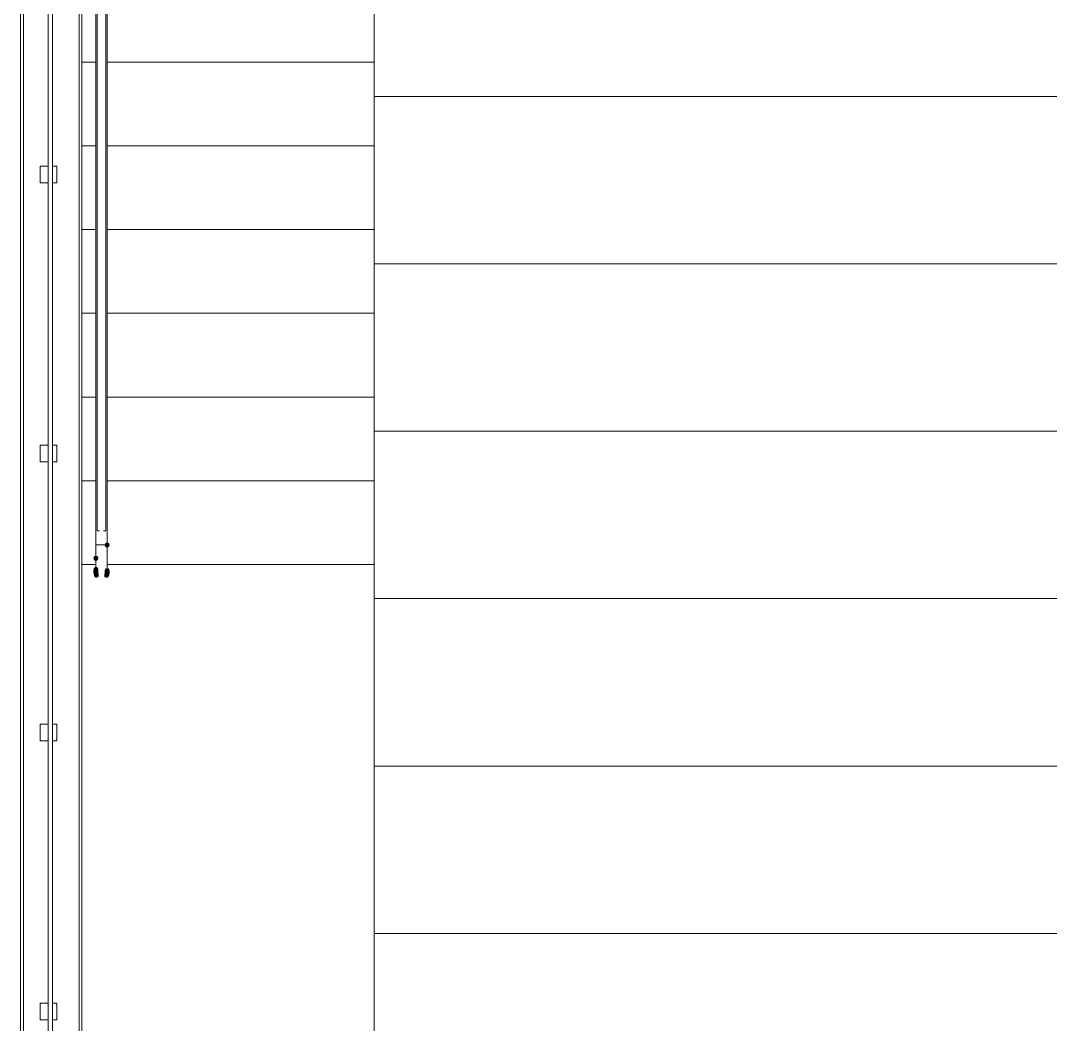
# Model space of a CAD drawing. Header units: millimetres. Extents: x 0 to 1189, y 0 to 841.
# Drawn here: x 465.1 to 502.01, y 506.66 to 542.64 of the extents above; entities that cross this region are included whole.
import ezdxf

# ---------------------------------------------------------------- set-up
doc = ezdxf.new("R2010")
doc.units = ezdxf.units.MM

msp = doc.modelspace()

# ---------------------------------------------------------------- hatches: boundary and pattern name
h = msp.add_hatch(color=7)
h.dxf.hatch_style = 2
h.paths.add_polyline_path([(468.110715, 523.836571), (468.137153, 523.773008), (468.200715, 523.746571), (468.264278, 523.773008), (468.290715, 523.836571), (468.290715, 523.847571), (468.264278, 523.911134), (468.200715, 523.937571), (468.137153, 523.911134), (468.110715, 523.847571)])
h = msp.add_hatch(color=7)
h.dxf.hatch_style = 2
h.paths.add_polyline_path([(467.710715, 523.36057), (467.737152, 523.297008), (467.800715, 523.27057), (467.864277, 523.297008), (467.890715, 523.36057), (467.890715, 523.37557), (467.864277, 523.439133), (467.800715, 523.46557), (467.737152, 523.439133), (467.710715, 523.37557)])
h = msp.add_hatch(color=7)
h.dxf.hatch_style = 2
h.paths.add_polyline_path([(467.710715, 522.96057), (467.737152, 522.897007), (467.800715, 522.87057), (467.864277, 522.897007), (467.890715, 522.96057), (467.890715, 522.97257), (467.864277, 523.036132), (467.800715, 523.06257), (467.737152, 523.036132), (467.710715, 522.97257)])
h = msp.add_hatch(color=7)
h.dxf.hatch_style = 2
h.paths.add_polyline_path([(467.890715, 522.93057), (467.864277, 522.994132), (467.800715, 523.02057), (467.737152, 522.994132), (467.710715, 522.93057), (467.710715, 522.91557), (467.737152, 522.852007), (467.800715, 522.825569), (467.864277, 522.852007), (467.890715, 522.91557)])
h = msp.add_hatch(color=7)
h.dxf.hatch_style = 2
h.paths.add_polyline_path([(467.710715, 522.91157), (467.737152, 522.848007), (467.800715, 522.821569), (467.864277, 522.848007), (467.890715, 522.91157), (467.890715, 522.92557), (467.864277, 522.989132), (467.800715, 523.01557), (467.737152, 522.989132), (467.710715, 522.92557)])
h = msp.add_hatch(color=7)
h.dxf.hatch_style = 2
h.paths.add_polyline_path([(467.890715, 522.91557), (467.864277, 522.979132), (467.800715, 523.00557), (467.737152, 522.979132), (467.710715, 522.91557), (467.710715, 522.90157), (467.737152, 522.838007), (467.800715, 522.811569), (467.864277, 522.838007), (467.890715, 522.90157)])
h = msp.add_hatch(color=7)
h.dxf.hatch_style = 2
h.paths.add_polyline_path([(467.710715, 522.89757), (467.737152, 522.834007), (467.800715, 522.807569), (467.864277, 522.834007), (467.890715, 522.89757), (467.890715, 522.91157), (467.864277, 522.975132), (467.800715, 523.00157), (467.737152, 522.975132), (467.710715, 522.91157)])
h = msp.add_hatch(color=7)
h.dxf.hatch_style = 2
h.paths.add_polyline_path([(467.890715, 522.90157), (467.864277, 522.965132), (467.800715, 522.99157), (467.737152, 522.965132), (467.710715, 522.90157), (467.710715, 522.88957), (467.737152, 522.826007), (467.800715, 522.799569), (467.864277, 522.826007), (467.890715, 522.88957)])
h = msp.add_hatch(color=7)
h.dxf.hatch_style = 2
h.paths.add_polyline_path([(467.710715, 522.88557), (467.737152, 522.822007), (467.800715, 522.795569), (467.864277, 522.822007), (467.890715, 522.88557), (467.890715, 522.89757), (467.864277, 522.961132), (467.800715, 522.98757), (467.737152, 522.961132), (467.710715, 522.89757)])
h = msp.add_hatch(color=7)
h.dxf.hatch_style = 2
h.paths.add_polyline_path([(467.890715, 522.88957), (467.864277, 522.953132), (467.800715, 522.97957), (467.737152, 522.953132), (467.710715, 522.88957), (467.710715, 522.87857), (467.737152, 522.815007), (467.800715, 522.788569), (467.864277, 522.815007), (467.890715, 522.87857)])
h = msp.add_hatch(color=7)
h.dxf.hatch_style = 2
h.paths.add_polyline_path([(467.710715, 522.87557), (467.737152, 522.812007), (467.800715, 522.785569), (467.864277, 522.812007), (467.890715, 522.87557), (467.890715, 522.88557), (467.864277, 522.949132), (467.800715, 522.97557), (467.737152, 522.949132), (467.710715, 522.88557)])
h = msp.add_hatch(color=7)
h.dxf.hatch_style = 2
h.paths.add_polyline_path([(467.890715, 522.87857), (467.864277, 522.942132), (467.800715, 522.96857), (467.737152, 522.942132), (467.710715, 522.87857), (467.737152, 522.806007), (467.800715, 522.779569), (467.864277, 522.806007)])
h = msp.add_hatch(color=7)
h.dxf.hatch_style = 2
h.paths.add_polyline_path([(467.710715, 522.86657), (467.737152, 522.803007), (467.800715, 522.776569), (467.864277, 522.803007), (467.890715, 522.86657), (467.864277, 522.939132), (467.800715, 522.96557), (467.737152, 522.939132)])
h = msp.add_hatch(color=7)
h.dxf.hatch_style = 2
h.paths.add_polyline_path([(467.890715, 522.86957), (467.864277, 522.933132), (467.800715, 522.95957), (467.737152, 522.933132), (467.710715, 522.86957), (467.737152, 522.798007), (467.800715, 522.771569), (467.864277, 522.798007)])
h = msp.add_hatch(color=7)
h.dxf.hatch_style = 2
h.paths.add_polyline_path([(467.710715, 522.85957), (467.737152, 522.796007), (467.800715, 522.769569), (467.864277, 522.796007), (467.890715, 522.85957), (467.864277, 522.930132), (467.800715, 522.95657), (467.737152, 522.930132)])
h = msp.add_hatch(color=7)
h.dxf.hatch_style = 2
h.paths.add_polyline_path([(467.890715, 522.86157), (467.864277, 522.925132), (467.800715, 522.95157), (467.737152, 522.925132), (467.710715, 522.86157), (467.737152, 522.792007), (467.800715, 522.765569), (467.864277, 522.792007)])
h = msp.add_hatch(color=7)
h.dxf.hatch_style = 2
h.paths.add_polyline_path([(467.710715, 522.854569), (467.737152, 522.791007), (467.800715, 522.764569), (467.864277, 522.791007), (467.890715, 522.854569), (467.864277, 522.923132), (467.800715, 522.94957), (467.737152, 522.923132)])
h = msp.add_hatch(color=7)
h.dxf.hatch_style = 2
h.paths.add_polyline_path([(467.890715, 522.85557), (467.864277, 522.919132), (467.800715, 522.94557), (467.737152, 522.919132), (467.710715, 522.85557), (467.737152, 522.788007), (467.800715, 522.761569), (467.864277, 522.788007)])
h = msp.add_hatch(color=7)
h.dxf.hatch_style = 2
h.paths.add_polyline_path([(468.290715, 522.93057), (468.264278, 522.994132), (468.200715, 523.02057), (468.137153, 522.994132), (468.110715, 522.93057), (468.110715, 522.91557), (468.137153, 522.852007), (468.200715, 522.825569), (468.264278, 522.852007), (468.290715, 522.91557)])
h = msp.add_hatch(color=7)
h.dxf.hatch_style = 2
h.paths.add_polyline_path([(468.110715, 522.91157), (468.137153, 522.848007), (468.200715, 522.821569), (468.264278, 522.848007), (468.290715, 522.91157), (468.290715, 522.92557), (468.264278, 522.989132), (468.200715, 523.01557), (468.137153, 522.989132), (468.110715, 522.92557)])
h = msp.add_hatch(color=7)
h.dxf.hatch_style = 2
h.paths.add_polyline_path([(468.290715, 522.91557), (468.264278, 522.979132), (468.200715, 523.00557), (468.137153, 522.979132), (468.110715, 522.91557), (468.110715, 522.90157), (468.137153, 522.838007), (468.200715, 522.811569), (468.264278, 522.838007), (468.290715, 522.90157)])
h = msp.add_hatch(color=7)
h.dxf.hatch_style = 2
h.paths.add_polyline_path([(468.110715, 522.89757), (468.137153, 522.834007), (468.200715, 522.807569), (468.264278, 522.834007), (468.290715, 522.89757), (468.290715, 522.91157), (468.264278, 522.975132), (468.200715, 523.00157), (468.137153, 522.975132), (468.110715, 522.91157)])
h = msp.add_hatch(color=7)
h.dxf.hatch_style = 2
h.paths.add_polyline_path([(468.290715, 522.90157), (468.264278, 522.965132), (468.200715, 522.99157), (468.137153, 522.965132), (468.110715, 522.90157), (468.110715, 522.88957), (468.137153, 522.826007), (468.200715, 522.799569), (468.264278, 522.826007), (468.290715, 522.88957)])
h = msp.add_hatch(color=7)
h.dxf.hatch_style = 2
h.paths.add_polyline_path([(468.110715, 522.88557), (468.137153, 522.822007), (468.200715, 522.795569), (468.264278, 522.822007), (468.290715, 522.88557), (468.290715, 522.89757), (468.264278, 522.961132), (468.200715, 522.98757), (468.137153, 522.961132), (468.110715, 522.89757)])
h = msp.add_hatch(color=7)
h.dxf.hatch_style = 2
h.paths.add_polyline_path([(468.290715, 522.88957), (468.264278, 522.953132), (468.200715, 522.97957), (468.137153, 522.953132), (468.110715, 522.88957), (468.110715, 522.87857), (468.137153, 522.815007), (468.200715, 522.788569), (468.264278, 522.815007), (468.290715, 522.87857)])
h = msp.add_hatch(color=7)
h.dxf.hatch_style = 2
h.paths.add_polyline_path([(468.110715, 522.87557), (468.137153, 522.812007), (468.200715, 522.785569), (468.264278, 522.812007), (468.290715, 522.87557), (468.290715, 522.88557), (468.264278, 522.949132), (468.200715, 522.97557), (468.137153, 522.949132), (468.110715, 522.88557)])
h = msp.add_hatch(color=7)
h.dxf.hatch_style = 2
h.paths.add_polyline_path([(468.290715, 522.87857), (468.264278, 522.942132), (468.200715, 522.96857), (468.137153, 522.942132), (468.110715, 522.87857), (468.137153, 522.806007), (468.200715, 522.779569), (468.264278, 522.806007)])
h = msp.add_hatch(color=7)
h.dxf.hatch_style = 2
h.paths.add_polyline_path([(468.110715, 522.86657), (468.137153, 522.803007), (468.200715, 522.776569), (468.264278, 522.803007), (468.290715, 522.86657), (468.264278, 522.939132), (468.200715, 522.96557), (468.137153, 522.939132)])
h = msp.add_hatch(color=7)
h.dxf.hatch_style = 2
h.paths.add_polyline_path([(468.290715, 522.86957), (468.264278, 522.933132), (468.200715, 522.95957), (468.137153, 522.933132), (468.110715, 522.86957), (468.137153, 522.798007), (468.200715, 522.771569), (468.264278, 522.798007)])
h = msp.add_hatch(color=7)
h.dxf.hatch_style = 2
h.paths.add_polyline_path([(468.110715, 522.85957), (468.137153, 522.796007), (468.200715, 522.769569), (468.264278, 522.796007), (468.290715, 522.85957), (468.264278, 522.930132), (468.200715, 522.95657), (468.137153, 522.930132)])
h = msp.add_hatch(color=7)
h.dxf.hatch_style = 2
h.paths.add_polyline_path([(468.290715, 522.86157), (468.264278, 522.925132), (468.200715, 522.95157), (468.137153, 522.925132), (468.110715, 522.86157), (468.137153, 522.792007), (468.200715, 522.765569), (468.264278, 522.792007)])
h = msp.add_hatch(color=7)
h.dxf.hatch_style = 2
h.paths.add_polyline_path([(468.110715, 522.854569), (468.137153, 522.791007), (468.200715, 522.764569), (468.264278, 522.791007), (468.290715, 522.854569), (468.264278, 522.923132), (468.200715, 522.94957), (468.137153, 522.923132)])
h = msp.add_hatch(color=7)
h.dxf.hatch_style = 2
h.paths.add_polyline_path([(468.290715, 522.85557), (468.264278, 522.919132), (468.200715, 522.94557), (468.137153, 522.919132), (468.110715, 522.85557), (468.137153, 522.788007), (468.200715, 522.761569), (468.264278, 522.788007)])
h = msp.add_hatch(color=7)
h.dxf.hatch_style = 2
h.paths.add_polyline_path([(467.710715, 522.850569), (467.737152, 522.787007), (467.800715, 522.760569), (467.864277, 522.787007), (467.890715, 522.850569), (467.864277, 522.918132), (467.800715, 522.94457), (467.737152, 522.918132)])
h = msp.add_hatch(color=7)
h.dxf.hatch_style = 2
h.paths.add_polyline_path([(467.890715, 522.851569), (467.864277, 522.915132), (467.800715, 522.94157), (467.737152, 522.915132), (467.710715, 522.851569), (467.737152, 522.785007), (467.800715, 522.758569), (467.864277, 522.785007)])
h = msp.add_hatch(color=7)
h.dxf.hatch_style = 2
h.paths.add_polyline_path([(467.710715, 522.847569), (467.737152, 522.784007), (467.800715, 522.757569), (467.864277, 522.784007), (467.890715, 522.847569), (467.864277, 522.914132), (467.800715, 522.94057), (467.737152, 522.914132)])
h = msp.add_hatch(color=7)
h.dxf.hatch_style = 2
h.paths.add_polyline_path([(467.890715, 522.848569), (467.864277, 522.912132), (467.800715, 522.93857), (467.737152, 522.912132), (467.710715, 522.848569), (467.737152, 522.784007), (467.800715, 522.757569), (467.864277, 522.784007)])
h = msp.add_hatch(color=7)
h.dxf.hatch_style = 2
h.paths.add_polyline_path([(467.710715, 522.844569), (467.737152, 522.781007), (467.800715, 522.754569), (467.864277, 522.781007), (467.890715, 522.844569), (467.864277, 522.911132), (467.800715, 522.93757), (467.737152, 522.911132)])
h = msp.add_hatch(color=7)
h.dxf.hatch_style = 2
h.paths.add_polyline_path([(467.800715, 522.93757), (467.737152, 522.911132), (467.710715, 522.847569), (467.737152, 522.784007), (467.800715, 522.757569), (467.864277, 522.784007), (467.890715, 522.847569), (467.864277, 522.911132)])
h = msp.add_hatch(color=7)
h.dxf.hatch_style = 2
h.paths.add_polyline_path([(467.710715, 522.836569), (467.737152, 522.773007), (467.800715, 522.746569), (467.864277, 522.773007), (467.890715, 522.836569), (467.864277, 522.908132), (467.800715, 522.93457), (467.737152, 522.908132)])
h = msp.add_hatch(color=7)
h.dxf.hatch_style = 2
h.paths.add_polyline_path([(467.71241, 522.817406), (467.746527, 522.757614), (467.812878, 522.739264), (467.87267, 522.773382), (467.89102, 522.839733), (467.855902, 522.907525), (467.789552, 522.925875), (467.729759, 522.891757)])
h = msp.add_hatch(color=7)
h.dxf.hatch_style = 2
h.paths.add_polyline_path([(467.71341, 522.809406), (467.747527, 522.749614), (467.813878, 522.731264), (467.87367, 522.765382), (467.89202, 522.831733), (467.856902, 522.899525), (467.790552, 522.917875), (467.730759, 522.883757)])
h = msp.add_hatch(color=7)
h.dxf.hatch_style = 2
h.paths.add_polyline_path([(467.714619, 522.800841), (467.74978, 522.741657), (467.816443, 522.724474), (467.875628, 522.759635), (467.89281, 522.826297), (467.856649, 522.892482), (467.789987, 522.909665), (467.730802, 522.874504)])
h = msp.add_hatch(color=7)
h.dxf.hatch_style = 2
h.paths.add_polyline_path([(467.725177, 522.757844), (467.76806, 522.70399), (467.83644, 522.696032), (467.890294, 522.738914), (467.898252, 522.807294), (467.85337, 522.868148), (467.78499, 522.876107), (467.731136, 522.833224)])
h = msp.add_hatch(color=7)
h.dxf.hatch_style = 2
h.paths.add_polyline_path([(467.730445, 522.742968), (467.777518, 522.692736), (467.846316, 522.6903), (467.896549, 522.737372), (467.898984, 522.806171), (467.848912, 522.864403), (467.780114, 522.866839), (467.729881, 522.819767)])
h = msp.add_hatch(color=7)
h.dxf.hatch_style = 2
h.paths.add_polyline_path([(467.734992, 522.732117), (467.78433, 522.684108), (467.853168, 522.684846), (467.901176, 522.734185), (467.900438, 522.803022), (467.848099, 522.858031), (467.779262, 522.857293), (467.731253, 522.807954)])
h = msp.add_hatch(color=7)
h.dxf.hatch_style = 2
h.paths.add_polyline_path([(467.736445, 522.727968), (467.783518, 522.677736), (467.852316, 522.6753), (467.902549, 522.722372), (467.904984, 522.791171), (467.854912, 522.849403), (467.786114, 522.851839), (467.735881, 522.804767)])
h = msp.add_hatch(color=7)
h.dxf.hatch_style = 2
h.paths.add_polyline_path([(468.264438, 522.726117), (468.265177, 522.794954), (468.217168, 522.844293), (468.148331, 522.845031), (468.098992, 522.797022), (468.095253, 522.721185), (468.143262, 522.671846), (468.2121, 522.671108)])
h = msp.add_hatch(color=7)
h.dxf.hatch_style = 2
h.paths.add_polyline_path([(468.268985, 522.737968), (468.266549, 522.806767), (468.216316, 522.853839), (468.147518, 522.851403), (468.100446, 522.801171), (468.099881, 522.724372), (468.150114, 522.6773), (468.218912, 522.679736)])
h = msp.add_hatch(color=7)
h.dxf.hatch_style = 2
h.paths.add_polyline_path([(468.270438, 522.741117), (468.271177, 522.809954), (468.223168, 522.859293), (468.154331, 522.860031), (468.104992, 522.812022), (468.101254, 522.736185), (468.149262, 522.686846), (468.2181, 522.686108)])
h = msp.add_hatch(color=7)
h.dxf.hatch_style = 2
h.paths.add_polyline_path([(468.274985, 522.752968), (468.272549, 522.821767), (468.222316, 522.868839), (468.153518, 522.866403), (468.106446, 522.816171), (468.105881, 522.739372), (468.156114, 522.6923), (468.224912, 522.694736)])
h = msp.add_hatch(color=7)
h.dxf.hatch_style = 2
h.paths.add_polyline_path([(468.279253, 522.766844), (468.271294, 522.835224), (468.21744, 522.878107), (468.14906, 522.870148), (468.106178, 522.816294), (468.112136, 522.740914), (468.16599, 522.698032), (468.23437, 522.70599)])
h = msp.add_hatch(color=7)
h.dxf.hatch_style = 2
h.paths.add_polyline_path([(468.282028, 522.777741), (468.271796, 522.845818), (468.216544, 522.886882), (468.148467, 522.87665), (468.107402, 522.821398), (468.115634, 522.745321), (468.170887, 522.704256), (468.238964, 522.714488)])
h = msp.add_hatch(color=7)
h.dxf.hatch_style = 2
h.paths.add_polyline_path([(468.284028, 522.785741), (468.273796, 522.853818), (468.218544, 522.894882), (468.150467, 522.88465), (468.109402, 522.829398), (468.117634, 522.753321), (468.172887, 522.712256), (468.240964, 522.722488)])
h = msp.add_hatch(color=7)
h.dxf.hatch_style = 2
h.paths.add_polyline_path([(468.28902, 522.812406), (468.270671, 522.878757), (468.210878, 522.912875), (468.144528, 522.894525), (468.11041, 522.834733), (468.12776, 522.760382), (468.187552, 522.726264), (468.253903, 522.744614)])
h = msp.add_hatch(color=7)
h.dxf.hatch_style = 2
h.paths.add_polyline_path([(468.110715, 522.850569), (468.137153, 522.787007), (468.200715, 522.760569), (468.264278, 522.787007), (468.290715, 522.850569), (468.264278, 522.918132), (468.200715, 522.94457), (468.137153, 522.918132)])
h = msp.add_hatch(color=7)
h.dxf.hatch_style = 2
h.paths.add_polyline_path([(468.290715, 522.851569), (468.264278, 522.915132), (468.200715, 522.94157), (468.137153, 522.915132), (468.110715, 522.851569), (468.137153, 522.785007), (468.200715, 522.758569), (468.264278, 522.785007)])
h = msp.add_hatch(color=7)
h.dxf.hatch_style = 2
h.paths.add_polyline_path([(468.110715, 522.847569), (468.137153, 522.784007), (468.200715, 522.757569), (468.264278, 522.784007), (468.290715, 522.847569), (468.264278, 522.914132), (468.200715, 522.94057), (468.137153, 522.914132)])
h = msp.add_hatch(color=7)
h.dxf.hatch_style = 2
h.paths.add_polyline_path([(468.290715, 522.848569), (468.264278, 522.912132), (468.200715, 522.93857), (468.137153, 522.912132), (468.110715, 522.848569), (468.137153, 522.784007), (468.200715, 522.757569), (468.264278, 522.784007)])
h = msp.add_hatch(color=7)
h.dxf.hatch_style = 2
h.paths.add_polyline_path([(468.200715, 522.93757), (468.137153, 522.911132), (468.110715, 522.847569), (468.137153, 522.784007), (468.200715, 522.757569), (468.264278, 522.784007), (468.290715, 522.847569), (468.264278, 522.911132)])
h = msp.add_hatch(color=7)
h.dxf.hatch_style = 2
h.paths.add_polyline_path([(468.290715, 522.847569), (468.264278, 522.911132), (468.200715, 522.93757), (468.137153, 522.911132), (468.110715, 522.847569), (468.137153, 522.776007), (468.200715, 522.749569), (468.264278, 522.776007)])
h = msp.add_hatch(color=7)
h.dxf.hatch_style = 2
h.paths.add_polyline_path([(468.290715, 522.839569), (468.264278, 522.903132), (468.200715, 522.92957), (468.137153, 522.903132), (468.110715, 522.839569), (468.137153, 522.768007), (468.200715, 522.741569), (468.264278, 522.768007)])
h = msp.add_hatch(color=7)
h.dxf.hatch_style = 2
h.paths.add_polyline_path([(468.286028, 522.793741), (468.275796, 522.861818), (468.220544, 522.902882), (468.152467, 522.89265), (468.111402, 522.837398), (468.119634, 522.761321), (468.174887, 522.720256), (468.242964, 522.730488)])
h = msp.add_hatch(color=7)
h.dxf.hatch_style = 2
h.paths.add_polyline_path([(468.29002, 522.820406), (468.271671, 522.886757), (468.211878, 522.920875), (468.145528, 522.902525), (468.11141, 522.842733), (468.12876, 522.768382), (468.188552, 522.734264), (468.254903, 522.752614)])

# ---------------------------------------------------------------- linework, layer by layer
at = {"color": 7, "lineweight": 0}
for points in [[(477.77673, 724.509878), (477.77673, 497.334531)], [(466.084712, 497.420531), (466.084712, 579.683656)], [(466.244712, 579.683656), (466.244712, 497.420531)], [(465.100711, 497.334531), (465.100711, 578.697655)], [(465.200711, 578.697655), (465.200711, 497.334531)], [(467.200714, 578.497655), (467.200714, 497.334531)], [(467.300714, 578.597655), (467.300714, 497.334531)], [(467.800715, 574.130648), (467.800715, 524.544572)], [(467.800715, 524.454572), (467.800715, 574.040648)], [(467.850715, 524.347572), (467.850715, 574.147648)], [(468.150715, 524.347572), (468.150715, 574.147648)], [(468.200715, 524.544572), (468.200715, 574.130648)], [(468.200715, 524.454572), (468.200715, 574.040648)], [(467.300714, 541.147597), (467.800715, 541.147597)], [(467.300714, 541.147597), (467.800715, 541.147597)], [(468.200715, 541.147597), (477.77673, 541.147597)], [(468.200715, 541.147597), (477.77673, 541.147597)], [(477.77673, 539.921596), (546.300835, 539.921596)], [(467.300714, 538.147593), (467.800715, 538.147593)], [(467.300714, 538.147593), (467.800715, 538.147593)], [(468.200715, 538.147593), (477.77673, 538.147593)], [(468.200715, 538.147593), (477.77673, 538.147593)], [(466.084712, 537.420592), (465.800712, 537.420592)], [(465.800712, 537.420592), (465.800712, 536.820591)], [(466.400713, 537.420592), (466.244712, 537.420592)], [(466.400713, 536.820591), (466.400713, 537.420592)], [(465.800712, 536.820591), (466.084712, 536.820591)], [(466.244712, 536.820591), (466.400713, 536.820591)], [(467.300714, 535.147588), (467.800715, 535.147588)], [(467.300714, 535.147588), (467.800715, 535.147588)], [(468.200715, 535.147588), (477.77673, 535.147588)], [(468.200715, 535.147588), (477.77673, 535.147588)], [(477.77673, 533.921586), (546.300835, 533.921586)], [(467.300714, 532.147584), (467.800715, 532.147584)], [(467.300714, 532.147584), (467.800715, 532.147584)], [(468.200715, 532.147584), (477.77673, 532.147584)], [(468.200715, 532.147584), (477.77673, 532.147584)], [(467.300714, 529.147579), (467.800715, 529.147579)], [(467.300714, 529.147579), (467.800715, 529.147579)], [(468.200715, 529.147579), (477.77673, 529.147579)], [(468.200715, 529.147579), (477.77673, 529.147579)], [(477.77673, 527.921577), (546.300835, 527.921577)], [(466.084712, 527.420576), (465.800712, 527.420576)], [(465.800712, 527.420576), (465.800712, 526.820576)], [(466.400713, 527.420576), (466.244712, 527.420576)], [(466.400713, 526.820576), (466.400713, 527.420576)], [(465.800712, 526.820576), (466.084712, 526.820576)], [(466.244712, 526.820576), (466.400713, 526.820576)], [(467.300714, 526.147575), (467.800715, 526.147575)], [(467.300714, 526.147575), (467.800715, 526.147575)], [(468.200715, 526.147575), (477.77673, 526.147575)], [(468.200715, 526.147575), (477.77673, 526.147575)], [(467.800715, 524.525572), (467.800715, 524.544572)], [(467.800715, 524.499572), (467.800715, 524.525572)], [(467.800715, 524.473572), (467.800715, 524.499572)], [(467.800715, 524.447572), (467.800715, 524.473572)], [(467.800715, 524.226572), (467.800715, 524.454572)], [(467.800715, 524.420572), (467.800715, 524.447572)], [(468.200715, 524.544572), (468.200715, 524.519572)], [(468.200715, 524.519572), (468.200715, 524.494572)], [(468.200715, 524.494572), (468.200715, 524.467572)], [(468.200715, 524.467572), (468.200715, 524.441572)], [(468.200715, 524.226572), (468.200715, 524.454572)], [(468.200715, 524.441572), (468.200715, 524.414572)], [(467.800715, 524.393572), (467.800715, 524.420572)], [(467.800715, 524.366572), (467.800715, 524.393572)], [(467.800715, 524.338572), (467.800715, 524.366572)], [(467.800715, 524.310572), (467.800715, 524.338572)], [(467.800715, 524.282572), (467.800715, 524.310572)], [(467.800715, 524.254572), (467.800715, 524.282572)], [(467.800715, 524.226572), (467.800715, 524.254572)], [(467.800715, 524.226572), (467.800715, 523.847571)], [(467.800715, 523.847571), (467.800715, 524.226572)], [(467.925715, 524.347572), (467.850715, 524.347572)], [(468.150715, 524.347572), (468.073715, 524.347572)], [(468.200715, 524.414572), (468.200715, 524.387572)], [(468.200715, 524.387572), (468.200715, 524.360572)], [(468.200715, 524.360572), (468.200715, 524.332572)], [(468.200715, 524.332572), (468.200715, 524.304572)], [(468.200715, 524.304572), (468.200715, 524.276572)], [(468.200715, 524.276572), (468.200715, 524.248572)], [(468.200715, 524.248572), (468.200715, 524.226572)], [(468.200715, 523.847571), (468.200715, 524.226572)], [(468.200715, 523.847571), (468.200715, 524.226572)], [(467.800715, 523.847571), (467.800715, 523.807571)], [(467.800715, 523.847571), (468.200715, 523.847571)], [(467.800715, 523.847571), (467.800715, 523.747571)], [(467.800715, 523.747571), (467.800715, 523.847571)], [(467.800715, 523.796571), (467.800715, 523.836571)], [(467.800715, 523.807571), (467.800715, 523.767571)], [(467.800715, 523.756571), (467.800715, 523.796571)], [(467.800715, 523.767571), (467.800715, 523.727571)], [(467.800715, 523.716571), (467.800715, 523.756571)], [(467.800715, 523.727571), (467.800715, 523.687571)], [(467.800715, 523.677571), (467.800715, 523.716571)], [(467.800715, 523.687571), (467.800715, 523.648571)], [(467.977715, 523.847571), (468.024715, 523.847571)], [(468.000715, 523.847571), (467.977715, 523.847571)], [(468.024715, 523.847571), (468.000715, 523.847571)], [(468.200715, 523.847571), (468.200715, 523.807571)], [(468.200715, 523.747571), (468.200715, 523.847571)], [(468.200715, 523.747571), (468.200715, 523.847571)], [(468.200715, 523.796571), (468.200715, 523.836571)], [(468.200715, 523.807571), (468.200715, 523.767571)], [(468.200715, 523.756571), (468.200715, 523.796571)], [(468.200715, 523.767571), (468.200715, 523.727571)], [(468.200715, 523.716571), (468.200715, 523.756571)], [(468.200715, 523.727571), (468.200715, 523.687571)], [(468.200715, 523.677571), (468.200715, 523.716571)], [(468.200715, 523.687571), (468.200715, 523.648571)], [(467.800715, 523.637571), (467.800715, 523.677571)], [(467.800715, 523.648571), (467.800715, 523.609571)], [(467.800715, 523.598571), (467.800715, 523.637571)], [(467.800715, 523.609571), (467.800715, 523.570571)], [(467.800715, 523.560571), (467.800715, 523.598571)], [(467.800715, 523.570571), (467.800715, 523.532571)], [(467.800715, 523.522571), (467.800715, 523.560571)], [(467.800715, 523.532571), (467.800715, 523.49457)], [(467.800715, 523.48457), (467.800715, 523.522571)], [(467.800715, 523.49457), (467.800715, 523.45757)], [(467.800715, 523.44757), (467.800715, 523.48457)], [(467.800715, 523.45757), (467.800715, 523.42157)], [(467.800715, 523.41157), (467.800715, 523.44757)], [(467.800715, 523.42157), (467.800715, 523.38557)], [(467.800715, 523.37557), (467.800715, 523.41157)], [(467.800715, 523.38557), (467.800715, 523.35057)], [(467.800715, 523.35057), (467.800715, 523.31557)], [(467.800715, 523.31557), (467.800715, 523.28257)], [(468.200715, 523.637571), (468.200715, 523.677571)], [(468.200715, 523.648571), (468.200715, 523.609571)], [(468.200715, 523.598571), (468.200715, 523.637571)], [(468.200715, 523.609571), (468.200715, 523.570571)], [(468.200715, 523.560571), (468.200715, 523.598571)], [(468.200715, 523.570571), (468.200715, 523.532571)], [(468.200715, 523.522571), (468.200715, 523.560571)], [(468.200715, 523.532571), (468.200715, 523.49457)], [(468.200715, 523.48457), (468.200715, 523.522571)], [(468.200715, 523.49457), (468.200715, 523.45757)], [(468.200715, 523.44757), (468.200715, 523.48457)], [(468.200715, 523.45757), (468.200715, 523.42157)], [(468.200715, 523.41157), (468.200715, 523.44757)], [(468.200715, 523.42157), (468.200715, 523.38557)], [(468.200715, 523.37557), (468.200715, 523.41157)], [(468.200715, 523.38557), (468.200715, 523.35057)], [(468.200715, 523.34057), (468.200715, 523.37557)], [(468.200715, 523.35057), (468.200715, 523.31557)], [(468.200715, 523.30657), (468.200715, 523.34057)], [(468.200715, 523.31557), (468.200715, 523.28257)], [(467.300714, 523.14757), (467.800715, 523.14757)], [(467.300714, 523.14757), (467.800715, 523.14757)], [(467.800715, 523.28257), (467.800715, 523.24957)], [(467.800715, 523.24957), (467.800715, 523.21857)], [(467.800715, 523.21857), (467.800715, 523.18757)], [(467.800715, 523.18757), (467.800715, 523.15857)], [(467.800715, 523.15857), (467.800715, 523.12957)], [(467.800715, 523.12957), (467.800715, 523.10257)], [(467.800715, 523.10257), (467.800715, 523.07657)], [(467.800715, 523.07657), (467.800715, 523.05157)], [(467.800715, 523.05157), (467.800715, 523.02757)], [(467.800715, 523.02757), (467.800715, 523.00557)], [(467.800715, 523.00557), (467.800715, 522.98457)], [(467.800715, 522.98457), (467.800715, 522.96557)], [(467.800715, 522.96557), (467.800715, 522.94657)], [(467.800715, 522.94257), (467.800715, 522.96057)], [(467.800715, 522.94657), (467.800715, 522.93057)], [(468.200715, 523.27357), (468.200715, 523.30657)], [(468.200715, 523.28257), (468.200715, 523.24957)], [(468.200715, 523.24157), (468.200715, 523.27357)], [(468.200715, 523.24957), (468.200715, 523.21857)], [(468.200715, 523.20957), (468.200715, 523.24157)], [(468.200715, 523.21857), (468.200715, 523.18757)], [(468.200715, 523.17957), (468.200715, 523.20957)], [(468.200715, 523.18757), (468.200715, 523.15857)], [(468.200715, 523.15057), (468.200715, 523.17957)], [(468.200715, 523.15457), (468.200715, 523.12957)], [(468.200715, 523.12257), (468.200715, 523.15057)], [(468.200715, 523.14757), (477.77673, 523.14757)], [(468.200715, 523.14757), (477.77673, 523.14757)], [(468.200715, 523.12957), (468.200715, 523.10257)], [(468.200715, 523.09557), (468.200715, 523.12257)], [(468.200715, 523.10257), (468.200715, 523.07657)], [(468.200715, 523.06957), (468.200715, 523.09557)], [(468.200715, 523.07657), (468.200715, 523.05157)], [(468.200715, 523.04457), (468.200715, 523.06957)], [(468.200715, 523.05157), (468.200715, 523.02757)], [(468.200715, 523.02157), (468.200715, 523.04457)], [(468.200715, 523.02757), (468.200715, 523.00557)], [(468.200715, 522.99957), (468.200715, 523.02157)], [(468.200715, 523.00557), (468.200715, 522.98457)], [(468.200715, 522.97957), (468.200715, 522.99957)], [(468.200715, 522.98457), (468.200715, 522.96557)], [(468.200715, 522.96057), (468.200715, 522.97957)], [(468.200715, 522.96557), (468.200715, 522.94657)], [(468.200715, 522.94257), (468.200715, 522.96057)], [(468.200715, 522.94657), (468.200715, 522.93057)], [(467.800715, 522.92557), (467.800715, 522.94257)], [(468.200715, 522.92557), (468.200715, 522.94257)], [(477.77673, 521.921568), (546.300835, 521.921568)], [(466.084712, 517.420561), (465.800712, 517.420561)], [(465.800712, 517.420561), (465.800712, 516.82056)], [(466.400713, 517.420561), (466.244712, 517.420561)], [(466.400713, 516.82056), (466.400713, 517.420561)], [(465.800712, 516.82056), (466.084712, 516.82056)], [(466.244712, 516.82056), (466.400713, 516.82056)], [(477.77673, 515.921559), (546.300835, 515.921559)], [(477.77673, 509.92155), (546.300835, 509.92155)], [(466.084712, 507.420546), (465.800712, 507.420546)], [(465.800712, 507.420546), (465.800712, 506.820545)], [(466.400713, 507.420546), (466.244712, 507.420546)], [(466.400713, 506.820545), (466.400713, 507.420546)], [(465.800712, 506.820545), (466.084712, 506.820545)], [(466.244712, 506.820545), (466.400713, 506.820545)]]:
    msp.add_lwpolyline(points, dxfattribs=at)

doc.saveas('drawing.dxf')
